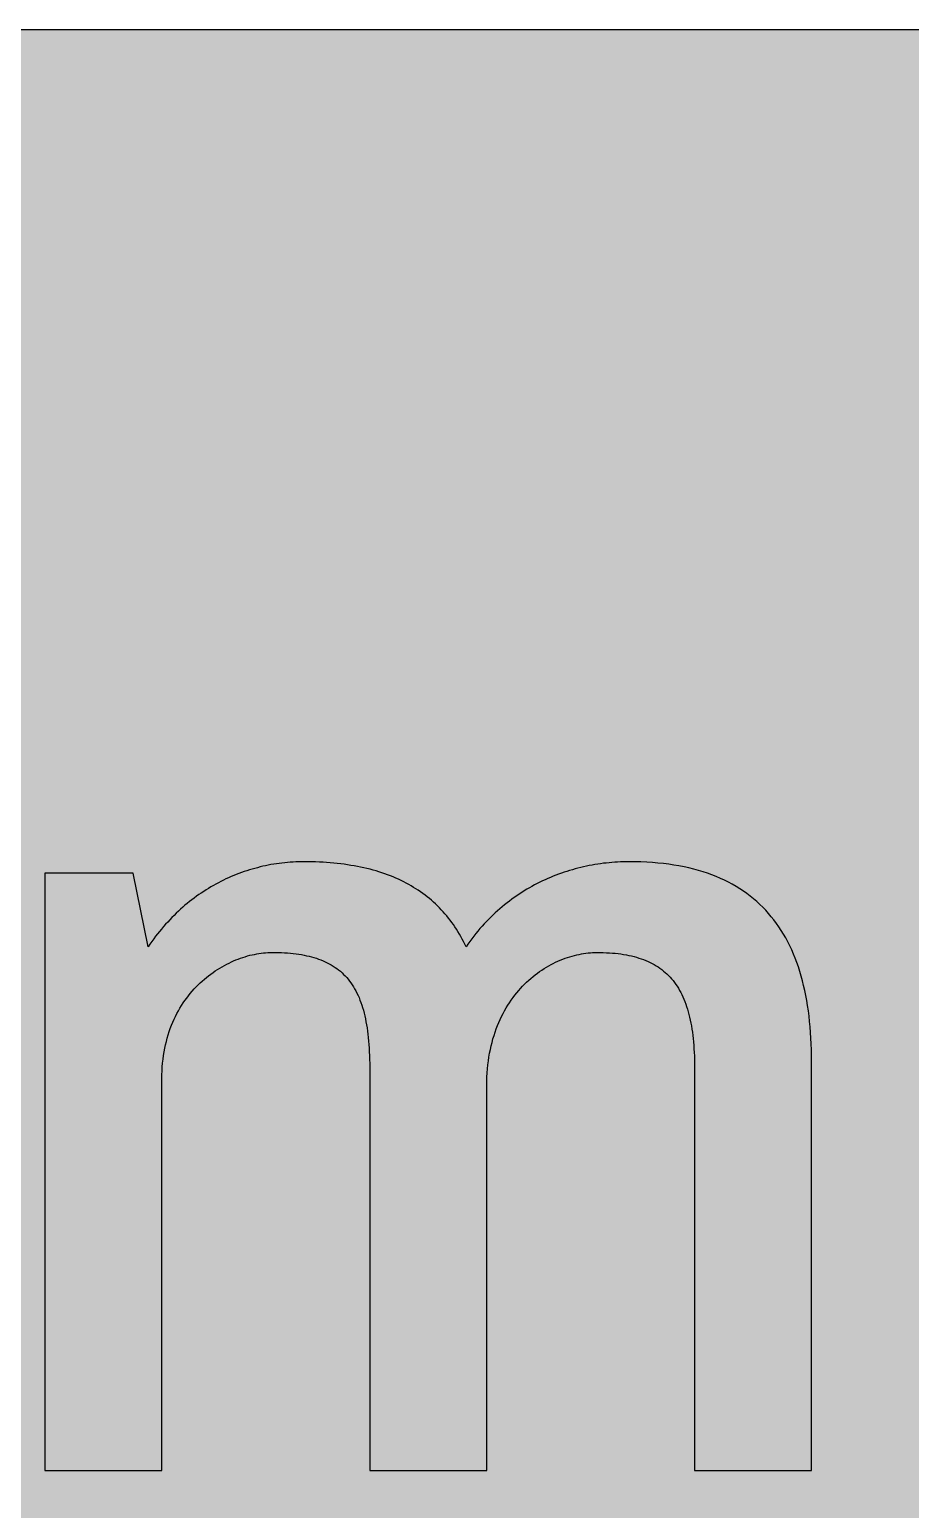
# Model space of a CAD drawing. Header units: millimetres. Extents: x 0 to 212, y 0 to 159.
# Drawn here: x 130.6 to 160.4, y 108.8 to 158.8 of the extents above; entities that cross this region are included whole.
import ezdxf

# ---------------------------------------------------------------- set-up
doc = ezdxf.new("R2010")
doc.units = ezdxf.units.MM

msp = doc.modelspace()

# ---------------------------------------------------------------- hatches: boundary and pattern name
for color, points in [(254, [(14.1633, 0.0536), (13.9878, 0.0533), (13.8125, 0.0559), (13.6373, 0.061), (13.462, 0.0686), (13.2893, 0.0787), (13.114, 0.0914), (12.9413, 0.1041), (12.7686, 0.1219), (12.5959, 0.1397), (12.4231, 0.16), (12.2504, 0.1829), (12.0777, 0.2057), (11.9075, 0.2337), (11.7373, 0.2616), (11.5672, 0.2921), (11.397, 0.3251), (11.2268, 0.3607), (11.0592, 0.3988), (10.8915, 0.4369), (10.7239, 0.4775), (10.5562, 0.5207), (10.3886, 0.5664), (10.2235, 0.6121), (10.0584, 0.6629), (9.8933, 0.7137), (9.7307, 0.7671), (9.5682, 0.8204), (9.4056, 0.8788), (9.2431, 0.9373), (9.083, 0.9982), (8.923, 1.0617), (8.763, 1.1252), (8.6055, 1.1938), (8.4455, 1.2624), (8.2906, 1.331), (8.1331, 1.4046), (7.9781, 1.4783), (7.8232, 1.5545), (7.6708, 1.6332), (7.5184, 1.7145), (7.366, 1.7958), (7.2161, 1.8796), (7.0663, 1.966), (6.919, 2.0523), (6.7716, 2.1438), (6.6243, 2.2352), (6.4795, 2.3266), (6.3348, 2.4232), (6.19, 2.5197), (6.0477, 2.6187), (5.908, 2.7178), (5.7683, 2.8194), (5.6286, 2.9235), (5.4915, 3.0302), (5.3543, 3.1369), (5.2197, 3.2461), (5.0851, 3.3579), (4.953, 3.4722), (4.8209, 3.5865), (4.6914, 3.7033), (4.5644, 3.8202), (4.4348, 3.9395), (4.3104, 4.0615), (4.1859, 4.1859), (4.0615, 4.3104), (3.9395, 4.4348), (3.8202, 4.5618), (3.7033, 4.6914), (3.5865, 4.8209), (3.4722, 4.953), (3.3579, 5.0851), (3.2487, 5.2197), (3.1369, 5.3543), (3.0302, 5.4915), (2.9235, 5.6286), (2.8194, 5.7683), (2.7178, 5.908), (2.6187, 6.0477), (2.5197, 6.19), (2.4232, 6.3348), (2.3266, 6.477), (2.2352, 6.6243), (2.1438, 6.7691), (2.0523, 6.919), (1.966, 7.0663), (1.8796, 7.2161), (1.7958, 7.366), (1.7145, 7.5184), (1.6332, 7.6708), (1.5545, 7.8232), (1.4783, 7.9781), (1.4046, 8.1331), (1.331, 8.2906), (1.2598, 8.4455), (1.1913, 8.603), (1.1252, 8.763), (1.0592, 8.923), (0.9982, 9.083), (0.9373, 9.2431), (0.8763, 9.4056), (0.8204, 9.5682), (0.7645, 9.7307), (0.7112, 9.8933), (0.6604, 10.0584), (0.6121, 10.2235), (0.5639, 10.3911), (0.5207, 10.5562), (0.4775, 10.7239), (0.4343, 10.8915), (0.3962, 11.0592), (0.3607, 11.2268), (0.3251, 11.397), (0.2921, 11.5672), (0.2616, 11.7373), (0.2311, 11.9075), (0.2057, 12.0802), (0.1803, 12.2504), (0.1575, 12.4231), (0.1372, 12.5959), (0.1194, 12.7686), (0.1041, 12.9413), (0.0889, 13.1166), (0.0787, 13.2893), (0.0686, 13.4645), (0.061, 13.6373), (0.0559, 13.8125), (0.0508, 13.9878), (0.0508, 14.163), (0.0522, 144.6925), (0.0508, 144.8664), (0.0559, 145.0416), (0.061, 145.2169), (0.0686, 145.3896), (0.0787, 145.5649), (0.0889, 145.7376), (0.1041, 145.9128), (0.1194, 146.0856), (0.1372, 146.2583), (0.1575, 146.431), (0.1803, 146.6037), (0.2057, 146.7739), (0.2311, 146.9466), (0.2616, 147.1168), (0.2921, 147.287), (0.3251, 147.4572), (0.3607, 147.6248), (0.3962, 147.795), (0.4343, 147.9626), (0.4775, 148.1303), (0.5207, 148.2979), (0.5639, 148.463), (0.6121, 148.6281), (0.6604, 148.7932), (0.7112, 148.9583), (0.7645, 149.1234), (0.8204, 149.286), (0.8763, 149.4485), (0.9373, 149.6111), (0.9982, 149.7711), (1.0592, 149.9311), (1.1252, 150.0911), (1.1913, 150.2486), (1.2598, 150.4061), (1.331, 150.5636), (1.4046, 150.7185), (1.4783, 150.876), (1.5545, 151.0284), (1.6332, 151.1833), (1.7145, 151.3357), (1.7958, 151.4856), (1.8796, 151.638), (1.966, 151.7879), (2.0523, 151.9352), (2.1438, 152.0825), (2.2352, 152.2298), (2.3266, 152.3746), (2.4232, 152.5194), (2.5197, 152.6616), (2.6187, 152.8039), (2.7178, 152.9461), (2.8194, 153.0858), (2.9235, 153.2255), (3.0302, 153.3627), (3.1369, 153.4973), (3.2487, 153.6344), (3.3579, 153.7665), (3.4722, 153.8986), (3.5865, 154.0307), (3.7033, 154.1602), (3.8202, 154.2898), (3.9395, 154.4168), (4.0615, 154.5438), (4.1859, 154.6682), (4.3104, 154.7901), (4.4348, 154.9121), (4.5644, 155.034), (4.6914, 155.1508), (4.8209, 155.2677), (4.953, 155.382), (5.0851, 155.4937), (5.2197, 155.6055), (5.3543, 155.7147), (5.4915, 155.8239), (5.6286, 155.9281), (5.7683, 156.0322), (5.908, 156.1338), (6.0477, 156.2354), (6.19, 156.3345), (6.3348, 156.431), (6.4795, 156.525), (6.6243, 156.6189), (6.7716, 156.7104), (6.919, 156.7993), (7.0663, 156.8882), (7.2161, 156.9745), (7.366, 157.0584), (7.5184, 157.1396), (7.6708, 157.2209), (7.8232, 157.2971), (7.9781, 157.3733), (8.1331, 157.4495), (8.2906, 157.5206), (8.4455, 157.5918), (8.6055, 157.6603), (8.763, 157.7289), (8.923, 157.7924), (9.083, 157.8559), (9.2431, 157.9169), (9.4056, 157.9753), (9.5682, 158.0337), (9.7307, 158.0871), (9.8933, 158.1404), (10.0584, 158.1912), (10.2235, 158.242), (10.3886, 158.2877), (10.5562, 158.3334), (10.7239, 158.3766), (10.8915, 158.4173), (11.0592, 158.4579), (11.2268, 158.4935), (11.397, 158.529), (11.5672, 158.562), (11.7373, 158.5925), (11.9075, 158.6205), (12.0777, 158.6484), (12.2504, 158.6713), (12.4231, 158.6941), (12.5959, 158.7144), (12.7686, 158.7322), (12.9413, 158.75), (13.114, 158.7627), (13.2893, 158.7754), (13.462, 158.7856), (13.6373, 158.7932), (13.8125, 158.7983), (13.9878, 158.8008), (14.163, 158.8033), (197.6078, 158.8036), (197.7822, 158.8008), (197.9574, 158.7983), (198.1327, 158.7932), (198.3054, 158.7856), (198.4807, 158.7754), (198.6534, 158.7627), (198.8287, 158.75), (199.0014, 158.7322), (199.1741, 158.7144), (199.3468, 158.6941), (199.5195, 158.6713), (199.6897, 158.6484), (199.8624, 158.6205), (200.0326, 158.5925), (200.2028, 158.562), (200.373, 158.529), (200.5432, 158.4935), (200.7108, 158.4579), (200.8784, 158.4173), (201.0461, 158.3766), (201.2137, 158.3334), (201.3788, 158.2877), (201.5465, 158.242), (201.7116, 158.1912), (201.8767, 158.1404), (202.0392, 158.0871), (202.2018, 158.0337), (202.3643, 157.9753), (202.5269, 157.9169), (202.6869, 157.8559), (202.8469, 157.7924), (203.007, 157.7289), (203.167, 157.6603), (203.3245, 157.5918), (203.4794, 157.5206), (203.6369, 157.4495), (203.7918, 157.3733), (203.9468, 157.2971), (204.0992, 157.2209), (204.2516, 157.1396), (204.404, 157.0584), (204.5538, 156.9745), (204.7037, 156.8882), (204.8535, 156.7993), (205.0009, 156.7104), (205.1456, 156.6189), (205.293, 156.525), (205.4352, 156.431), (205.58, 156.3345), (205.7222, 156.2354), (205.8619, 156.1338), (206.0016, 156.0322), (206.1413, 155.9281), (206.2785, 155.8239), (206.4156, 155.7147), (206.5503, 155.6055), (206.6849, 155.4937), (206.817, 155.382), (206.949, 155.2677), (207.0786, 155.1508), (207.2081, 155.034), (207.3351, 154.9121), (207.4596, 154.7901), (207.584, 154.6682), (207.7085, 154.5438), (207.8304, 154.4168), (207.9498, 154.2898), (208.0666, 154.1602), (208.1835, 154.0307), (208.2978, 153.8986), (208.4121, 153.7665), (208.5238, 153.6344), (208.6331, 153.4973), (208.7397, 153.3627), (208.8464, 153.2255), (208.9506, 153.0858), (209.0522, 152.9461), (209.1512, 152.8039), (209.2503, 152.6616), (209.3468, 152.5194), (209.4433, 152.3746), (209.5348, 152.2298), (209.6262, 152.0825), (209.7176, 151.9352), (209.804, 151.7879), (209.8904, 151.638), (209.9742, 151.4856), (210.0555, 151.3357), (210.1367, 151.1833), (210.2155, 151.0284), (210.2917, 150.876), (210.3653, 150.7185), (210.439, 150.5636), (210.5076, 150.4061), (210.5762, 150.2486), (210.6447, 150.0911), (210.7082, 149.9311), (210.7717, 149.7711), (210.8327, 149.6111), (210.8911, 149.4485), (210.9495, 149.286), (211.0029, 149.1234), (211.0562, 148.9583), (211.107, 148.7932), (211.1578, 148.6281), (211.2035, 148.463), (211.2493, 148.2979), (211.2924, 148.1303), (211.3331, 147.9626), (211.3712, 147.795), (211.4093, 147.6248), (211.4448, 147.4572), (211.4779, 147.287), (211.5083, 147.1168), (211.5363, 146.9466), (211.5642, 146.7739), (211.5871, 146.6037), (211.6099, 146.431), (211.6303, 146.2583), (211.648, 146.0856), (211.6658, 145.9128), (211.6785, 145.7376), (211.6912, 145.5649), (211.7014, 145.3896), (211.709, 145.2169), (211.7141, 145.0416), (211.7166, 144.8664), (211.7166, 144.6911), (211.7189, 14.1647), (211.7166, 13.9878), (211.7141, 13.8125), (211.709, 13.6373), (211.7014, 13.4645), (211.6912, 13.2893), (211.6785, 13.1166), (211.6658, 12.9413), (211.648, 12.7686), (211.6303, 12.5959), (211.6099, 12.4231), (211.5871, 12.2504), (211.5642, 12.0802), (211.5363, 11.9075), (211.5083, 11.7373), (211.4779, 11.5672), (211.4448, 11.397), (211.4093, 11.2268), (211.3712, 11.0592), (211.3331, 10.8915), (211.2924, 10.7239), (211.2493, 10.5562), (211.2035, 10.3911), (211.1578, 10.2235), (211.107, 10.0584), (211.0562, 9.8933), (211.0029, 9.7307), (210.9495, 9.5682), (210.8911, 9.4056), (210.8327, 9.2431), (210.7717, 9.083), (210.7082, 8.923), (210.6447, 8.763), (210.5762, 8.603), (210.5076, 8.4455), (210.439, 8.2906), (210.3653, 8.1331), (210.2917, 7.9781), (210.2155, 7.8232), (210.1367, 7.6708), (210.0555, 7.5184), (209.9742, 7.366), (209.8904, 7.2161), (209.804, 7.0663), (209.7176, 6.919), (209.6262, 6.7691), (209.5348, 6.6243), (209.4433, 6.477), (209.3468, 6.3348), (209.2503, 6.19), (209.1512, 6.0477), (209.0522, 5.908), (208.9506, 5.7683), (208.8464, 5.6286), (208.7397, 5.4915), (208.6331, 5.3543), (208.5238, 5.2197), (208.4121, 5.0851), (208.2978, 4.953), (208.1835, 4.8209), (208.0666, 4.6914), (207.9498, 4.5618), (207.8304, 4.4348), (207.7085, 4.3104), (207.584, 4.1859), (207.4596, 4.0615), (207.3351, 3.9395), (207.2081, 3.8202), (207.0786, 3.7033), (206.949, 3.5865), (206.817, 3.4722), (206.6849, 3.3579), (206.5503, 3.2461), (206.4156, 3.1369), (206.2785, 3.0302), (206.1413, 2.9235), (206.0016, 2.8194), (205.8619, 2.7178), (205.7222, 2.6187), (205.58, 2.5197), (205.4352, 2.4232), (205.293, 2.3266), (205.1456, 2.2352), (205.0009, 2.1438), (204.8535, 2.0523), (204.7037, 1.966), (204.5538, 1.8796), (204.404, 1.7958), (204.2516, 1.7145), (204.0992, 1.6332), (203.9468, 1.5545), (203.7918, 1.4783), (203.6369, 1.4046), (203.4794, 1.331), (203.3245, 1.2624), (203.167, 1.1938), (203.007, 1.1252), (202.8469, 1.0617), (202.6869, 0.9982), (202.5269, 0.9373), (202.3643, 0.8788), (202.2018, 0.8204), (202.0392, 0.7671), (201.8767, 0.7137), (201.7116, 0.6629), (201.5465, 0.6121), (201.3788, 0.5664), (201.2137, 0.5207), (201.0461, 0.4775), (200.8784, 0.4369), (200.7108, 0.3988), (200.5432, 0.3607), (200.373, 0.3251), (200.2028, 0.2921), (200.0326, 0.2616), (199.8624, 0.2337), (199.6897, 0.2057), (199.5195, 0.1829), (199.3468, 0.16), (199.1741, 0.1397), (199.0014, 0.1219), (198.8287, 0.1041), (198.6534, 0.0914), (198.4807, 0.0787), (198.3054, 0.0686), (198.1327, 0.061), (197.9574, 0.0559), (197.7822, 0.0533), (197.6069, 0.0533)]), (59, [(146.0306, 110.1203), (146.0306, 123.1191), (146.0297, 123.2637), (146.0348, 123.4084), (146.0424, 123.5481), (146.0551, 123.6853), (146.0678, 123.8225), (146.0856, 123.9545), (146.1033, 124.0866), (146.1262, 124.2136), (146.1516, 124.3381), (146.177, 124.4625), (146.2075, 124.5819), (146.2405, 124.7013), (146.2761, 124.8156), (146.3116, 124.9299), (146.3523, 125.0391), (146.3929, 125.1483), (146.4361, 125.2525), (146.4818, 125.3566), (146.5301, 125.4557), (146.5809, 125.5547), (146.6317, 125.6513), (146.685, 125.7452), (146.7409, 125.8341), (146.7993, 125.923), (146.8577, 126.0094), (146.9187, 126.0932), (146.9796, 126.1745), (147.0431, 126.2532), (147.1092, 126.332), (147.1752, 126.4056), (147.2413, 126.4768), (147.3098, 126.5479), (147.3784, 126.6139), (147.4495, 126.68), (147.5232, 126.7435), (147.5943, 126.8044), (147.668, 126.8628), (147.7416, 126.9187), (147.8178, 126.9721), (147.894, 127.0254), (147.9702, 127.0737), (148.0464, 127.1219), (148.1252, 127.1651), (148.2039, 127.2083), (148.2801, 127.2489), (148.3589, 127.287), (148.4376, 127.3251), (148.5163, 127.3581), (148.5976, 127.3912), (148.6764, 127.4216), (148.7551, 127.447), (148.8338, 127.475), (148.9126, 127.4978), (148.9913, 127.5182), (149.0701, 127.5385), (149.1488, 127.5563), (149.2275, 127.5715), (149.3037, 127.5842), (149.3799, 127.5944), (149.4561, 127.6045), (149.5323, 127.6121), (149.606, 127.6172), (149.6822, 127.6198), (149.7533, 127.6198), (149.8625, 127.6198), (149.9692, 127.6172), (150.0734, 127.6121), (150.175, 127.6071), (150.2766, 127.5994), (150.3731, 127.5918), (150.4696, 127.5791), (150.5636, 127.569), (150.6576, 127.5537), (150.749, 127.5385), (150.8354, 127.5207), (150.9243, 127.5004), (151.0081, 127.4801), (151.0919, 127.4572), (151.1732, 127.4318), (151.2519, 127.4064), (151.3307, 127.3785), (151.4043, 127.348), (151.4805, 127.3175), (151.5516, 127.2819), (151.6228, 127.2464), (151.6888, 127.2083), (151.7574, 127.1702), (151.8209, 127.1295), (151.8844, 127.0864), (151.9453, 127.0406), (152.0063, 126.9924), (152.0622, 126.9441), (152.1181, 126.8933), (152.1739, 126.84), (152.2273, 126.7841), (152.2781, 126.7282), (152.3263, 126.6673), (152.3746, 126.6063), (152.4203, 126.5428), (152.4635, 126.4768), (152.5067, 126.4107), (152.5473, 126.3396), (152.5854, 126.2685), (152.6235, 126.1948), (152.6591, 126.1186), (152.6946, 126.0399), (152.7251, 125.9611), (152.7581, 125.8773), (152.7861, 125.7935), (152.814, 125.7046), (152.8394, 125.6157), (152.8648, 125.5243), (152.8877, 125.4303), (152.9105, 125.3338), (152.9309, 125.2347), (152.9486, 125.1356), (152.9664, 125.0315), (152.9817, 124.9274), (152.9944, 124.8181), (153.0071, 124.7089), (153.0172, 124.5946), (153.0274, 124.4803), (153.035, 124.3635), (153.0426, 124.2441), (153.0477, 124.1222), (153.0502, 123.9952), (153.0528, 123.8682), (153.0528, 123.7386), (153.0544, 110.1203), (157.0122, 110.1203), (157.0122, 123.9337), (157.0101, 124.1349), (157.005, 124.333), (156.9999, 124.5311), (156.9898, 124.7242), (156.9771, 124.9147), (156.9618, 125.1026), (156.9441, 125.288), (156.9237, 125.4709), (156.9009, 125.6487), (156.8755, 125.8265), (156.845, 125.9992), (156.8145, 126.1694), (156.779, 126.3371), (156.7409, 126.5022), (156.7028, 126.6622), (156.657, 126.8222), (156.6113, 126.9771), (156.5631, 127.1295), (156.5097, 127.2769), (156.4564, 127.4242), (156.398, 127.5664), (156.337, 127.7087), (156.271, 127.8458), (156.2049, 127.9779), (156.1338, 128.11), (156.0601, 128.237), (155.9839, 128.3614), (155.9052, 128.4834), (155.8239, 128.6027), (155.7376, 128.717), (155.6487, 128.8288), (155.5572, 128.938), (155.4607, 129.0447), (155.3616, 129.1463), (155.26, 129.2454), (155.1559, 129.3419), (155.0467, 129.4359), (154.9375, 129.5248), (154.8206, 129.6111), (154.7038, 129.6949), (154.5819, 129.7737), (154.4574, 129.8499), (154.3304, 129.9235), (154.1983, 129.9947), (154.0637, 130.0607), (153.9265, 130.1242), (153.7843, 130.1852), (153.6395, 130.241), (153.4897, 130.2944), (153.3398, 130.3452), (153.1849, 130.3909), (153.0248, 130.4341), (152.8623, 130.4747), (152.6972, 130.5103), (152.527, 130.5433), (152.3543, 130.5738), (152.179, 130.5992), (151.9987, 130.622), (151.8133, 130.6398), (151.6278, 130.6576), (151.4373, 130.6678), (151.2418, 130.6779), (151.0436, 130.683), (150.8404, 130.6855), (150.7439, 130.683), (150.6474, 130.683), (150.5509, 130.6779), (150.4544, 130.6728), (150.3578, 130.6678), (150.2613, 130.6601), (150.1673, 130.6525), (150.0708, 130.6424), (149.9743, 130.6322), (149.8778, 130.6195), (149.7813, 130.6043), (149.6847, 130.589), (149.5908, 130.5738), (149.4942, 130.5535), (149.3977, 130.5357), (149.3037, 130.5154), (149.2098, 130.4925), (149.1132, 130.4696), (149.0193, 130.4442), (148.9253, 130.4163), (148.8313, 130.3909), (148.7373, 130.3604), (148.6459, 130.3299), (148.5519, 130.2969), (148.4605, 130.2639), (148.3665, 130.2309), (148.275, 130.1928), (148.1836, 130.1572), (148.0947, 130.1166), (148.0033, 130.0759), (147.9144, 130.0353), (147.8229, 129.9921), (147.734, 129.9464), (147.6477, 129.9007), (147.5588, 129.8524), (147.4724, 129.8042), (147.386, 129.7534), (147.2997, 129.7), (147.2133, 129.6467), (147.1295, 129.5908), (147.0457, 129.5349), (146.9619, 129.4765), (146.878, 129.4181), (146.7968, 129.3571), (146.7155, 129.2936), (146.6342, 129.2301), (146.5555, 129.1641), (146.4767, 129.098), (146.398, 129.0295), (146.3192, 128.9583), (146.243, 128.8872), (146.1668, 128.8136), (146.0932, 128.7374), (146.0195, 128.6612), (145.9459, 128.585), (145.8722, 128.5037), (145.8011, 128.4249), (145.7325, 128.3411), (145.6614, 128.2573), (145.5928, 128.1709), (145.5268, 128.0846), (145.4607, 127.9957), (145.3947, 127.9042), (145.3312, 127.8128), (145.288, 127.9017), (145.2448, 127.9881), (145.1991, 128.0744), (145.1534, 128.1582), (145.1051, 128.2421), (145.0569, 128.3233), (145.0061, 128.4046), (144.9553, 128.4834), (144.9019, 128.5596), (144.846, 128.6358), (144.7902, 128.7094), (144.7343, 128.7831), (144.6759, 128.8567), (144.6174, 128.9279), (144.5539, 128.9964), (144.493, 129.065), (144.4295, 129.1311), (144.3634, 129.1946), (144.2974, 129.2581), (144.2288, 129.3216), (144.1602, 129.3825), (144.0891, 129.4409), (144.018, 129.4994), (143.9443, 129.5578), (143.8707, 129.6137), (143.7945, 129.667), (143.7157, 129.7203), (143.637, 129.7711), (143.5583, 129.8194), (143.477, 129.8702), (143.3932, 129.9159), (143.3093, 129.9616), (143.223, 130.0074), (143.1366, 130.048), (143.0477, 130.0912), (142.9563, 130.1318), (142.8648, 130.1699), (142.7734, 130.208), (142.6794, 130.2436), (142.5829, 130.2766), (142.4864, 130.3096), (142.3873, 130.3426), (142.2883, 130.3731), (142.1867, 130.4011), (142.0851, 130.429), (141.9809, 130.4544), (141.8742, 130.4798), (141.7676, 130.5027), (141.6583, 130.5255), (141.5491, 130.5458), (141.4374, 130.5636), (141.3256, 130.5814), (141.2113, 130.5992), (141.0945, 130.6144), (140.9776, 130.6271), (140.8582, 130.6398), (140.7389, 130.65), (140.6169, 130.6601), (140.495, 130.6678), (140.3706, 130.6728), (140.2461, 130.6779), (140.1166, 130.6805), (139.9896, 130.683), (139.8575, 130.6855), (139.7635, 130.683), (139.6695, 130.683), (139.5755, 130.6779), (139.4816, 130.6728), (139.3876, 130.6678), (139.2936, 130.6601), (139.1996, 130.65), (139.1056, 130.6398), (139.0142, 130.6297), (138.9202, 130.617), (138.8288, 130.6017), (138.7348, 130.5865), (138.6434, 130.5687), (138.5519, 130.5509), (138.4605, 130.5306), (138.369, 130.5077), (138.2776, 130.4849), (138.1862, 130.462), (138.0973, 130.4366), (138.0058, 130.4087), (137.9169, 130.3807), (137.828, 130.3503), (137.7391, 130.3198), (137.6502, 130.2868), (137.5613, 130.2537), (137.475, 130.2182), (137.3861, 130.1826), (137.2997, 130.1445), (137.2133, 130.1039), (137.1295, 130.0632), (137.0432, 130.0201), (136.9593, 129.9769), (136.873, 129.9312), (136.7892, 129.8854), (136.7079, 129.8372), (136.6241, 129.7864), (136.5428, 129.7356), (136.4615, 129.6822), (136.3802, 129.6289), (136.2989, 129.573), (136.2202, 129.5171), (136.1389, 129.4587), (136.0627, 129.4003), (135.984, 129.3393), (135.9078, 129.2758), (135.829, 129.2123), (135.7554, 129.1463), (135.6792, 129.0803), (135.6055, 129.0117), (135.5319, 128.9431), (135.4582, 128.872), (135.3845, 128.7983), (135.3134, 128.7247), (135.2448, 128.6485), (135.1737, 128.5723), (135.1051, 128.4935), (135.0366, 128.4122), (134.968, 128.331), (134.9019, 128.2497), (134.8359, 128.1659), (134.7724, 128.0795), (134.7064, 127.9931), (134.6454, 127.9042), (134.5819, 127.8128), (134.0788, 130.2988), (131.0901, 130.2988), (131.0901, 110.1203), (135.049, 110.1203), (135.049, 123.3519), (135.0493, 123.4872), (135.0543, 123.6218), (135.062, 123.7539), (135.0721, 123.8834), (135.0874, 124.013), (135.1026, 124.1374), (135.1229, 124.2593), (135.1458, 124.3813), (135.1712, 124.4981), (135.1991, 124.6149), (135.2296, 124.7292), (135.2626, 124.841), (135.2982, 124.9477), (135.3337, 125.0544), (135.3744, 125.161), (135.4176, 125.2626), (135.4607, 125.3617), (135.509, 125.4582), (135.5573, 125.5547), (135.6081, 125.6487), (135.6589, 125.7376), (135.7147, 125.8265), (135.7706, 125.9129), (135.8265, 125.9967), (135.8875, 126.0805), (135.9484, 126.1593), (136.0094, 126.2355), (136.0729, 126.3117), (136.1389, 126.3853), (136.205, 126.4564), (136.2735, 126.525), (136.3421, 126.5911), (136.4132, 126.6546), (136.4844, 126.7181), (136.5555, 126.779), (136.6291, 126.8349), (136.7028, 126.8908), (136.779, 126.9467), (136.8527, 126.9975), (136.9289, 127.0457), (137.0051, 127.094), (137.0838, 127.1397), (137.16, 127.1829), (137.2387, 127.2235), (137.3175, 127.2616), (137.3962, 127.2997), (137.4724, 127.3353), (137.5512, 127.3683), (137.6299, 127.3988), (137.7086, 127.4267), (137.7874, 127.4547), (137.8661, 127.4775), (137.9449, 127.5004), (138.0236, 127.5232), (138.0998, 127.541), (138.1785, 127.5563), (138.2547, 127.5715), (138.3309, 127.5842), (138.4071, 127.5969), (138.4808, 127.6045), (138.5545, 127.6121), (138.6281, 127.6172), (138.7018, 127.6198), (138.7729, 127.6198), (138.8821, 127.6198), (138.9863, 127.6172), (139.0904, 127.6147), (139.1945, 127.6096), (139.2936, 127.602), (139.3927, 127.5944), (139.4892, 127.5842), (139.5832, 127.5715), (139.6746, 127.5588), (139.766, 127.5461), (139.8549, 127.5283), (139.9413, 127.5105), (140.0277, 127.4928), (140.1089, 127.4699), (140.1902, 127.447), (140.2715, 127.4216), (140.3477, 127.3962), (140.4239, 127.3683), (140.4976, 127.3378), (140.5687, 127.3073), (140.6398, 127.2718), (140.7084, 127.2362), (140.7744, 127.1981), (140.8405, 127.16), (140.904, 127.1168), (140.9649, 127.0737), (141.0233, 127.0279), (141.0818, 126.9822), (141.1376, 126.9314), (141.191, 126.8806), (141.2443, 126.8273), (141.2951, 126.7714), (141.3459, 126.713), (141.3916, 126.652), (141.4374, 126.5911), (141.4831, 126.5276), (141.5237, 126.459), (141.5644, 126.3904), (141.605, 126.3193), (141.6431, 126.2456), (141.6787, 126.1694), (141.7117, 126.0932), (141.7447, 126.0119), (141.7752, 125.9281), (141.8057, 125.8443), (141.8336, 125.7554), (141.859, 125.6665), (141.8844, 125.5725), (141.9073, 125.4785), (141.9276, 125.382), (141.9479, 125.2804), (141.9682, 125.1788), (141.9835, 125.0721), (141.9987, 124.9655), (142.0139, 124.8537), (142.0266, 124.7419), (142.0368, 124.6251), (142.047, 124.5083), (142.0546, 124.3863), (142.0597, 124.2619), (142.0647, 124.1349), (142.0698, 124.0053), (142.0724, 123.8733), (142.0724, 123.7386), (142.0731, 110.1203)])]:
    msp.add_hatch(color=color).paths.add_polyline_path(points)
h = msp.add_hatch(color=59)
h.paths.add_polyline_path([(14.1633, 3.5814), (13.8887, 3.5839), (13.6169, 3.5941), (13.3477, 3.6119), (13.081, 3.6347), (12.8143, 3.6652), (12.5501, 3.7008), (12.2885, 3.7465), (12.0294, 3.7948), (11.7729, 3.8506), (11.5164, 3.9141), (11.2649, 3.9827), (11.016, 4.0564), (10.7671, 4.1351), (10.5232, 4.2215), (10.2819, 4.3129), (10.0432, 4.412), (9.8069, 4.5161), (9.5733, 4.6228), (9.3447, 4.7371), (9.1186, 4.8565), (8.8951, 4.9809), (8.6741, 5.113), (8.4582, 5.2476), (8.2448, 5.3873), (8.0366, 5.5321), (7.8308, 5.682), (7.6276, 5.8369), (7.4295, 5.9969), (7.2365, 6.1595), (7.046, 6.3297), (6.8605, 6.5024), (6.6777, 6.6802), (6.5024, 6.8605), (6.3271, 7.046), (6.1595, 7.2365), (5.9969, 7.432), (5.8369, 7.6302), (5.682, 7.8308), (5.5321, 8.0366), (5.3873, 8.2448), (5.2451, 8.4582), (5.1105, 8.6741), (4.9809, 8.8951), (4.8565, 9.1186), (4.7371, 9.3447), (4.6228, 9.5758), (4.5136, 9.8069), (4.4094, 10.0432), (4.3129, 10.2819), (4.2215, 10.5232), (4.1351, 10.7696), (4.0538, 11.016), (3.9802, 11.2649), (3.9116, 11.5189), (3.8506, 11.7729), (3.7948, 12.0294), (3.744, 12.2911), (3.7008, 12.5527), (3.6627, 12.8143), (3.6322, 13.081), (3.6093, 13.3502), (3.5916, 13.6195), (3.5814, 13.8913), (3.5789, 14.163), (3.58, 144.6925), (3.5814, 144.9654), (3.5916, 145.2347), (3.6093, 145.5064), (3.6322, 145.7731), (3.6627, 146.0398), (3.7008, 146.304), (3.744, 146.5656), (3.7948, 146.8247), (3.8506, 147.0812), (3.9116, 147.3352), (3.9802, 147.5892), (4.0538, 147.8382), (4.1351, 148.0845), (4.2215, 148.3309), (4.3129, 148.5722), (4.4094, 148.811), (4.5136, 149.0472), (4.6228, 149.2783), (4.7371, 149.5095), (4.8565, 149.7355), (4.9809, 149.9591), (5.1105, 150.1775), (5.2451, 150.3959), (5.3873, 150.6093), (5.5321, 150.8176), (5.682, 151.0233), (5.8369, 151.224), (5.9969, 151.4221), (6.1595, 151.6177), (6.3271, 151.8056), (6.5024, 151.9936), (6.6777, 152.1739), (6.8605, 152.3517), (7.046, 152.5245), (7.2365, 152.6946), (7.4295, 152.8572), (7.6276, 153.0172), (7.8308, 153.1722), (8.0366, 153.322), (8.2448, 153.4668), (8.4582, 153.6065), (8.6741, 153.7411), (8.8951, 153.8732), (9.1186, 153.9977), (9.3447, 154.117), (9.5733, 154.2313), (9.8069, 154.3406), (10.0432, 154.4422), (10.2819, 154.5412), (10.5232, 154.6327), (10.7671, 154.719), (11.016, 154.7978), (11.2649, 154.874), (11.5164, 154.9425), (11.7729, 155.0035), (12.0294, 155.0594), (12.2885, 155.1102), (12.5501, 155.1534), (12.8143, 155.1889), (13.081, 155.2194), (13.3477, 155.2448), (13.6169, 155.26), (13.8887, 155.2702), (14.163, 155.2753), (197.6078, 155.2758), (197.8787, 155.2702), (198.1505, 155.26), (198.4197, 155.2448), (198.689, 155.2194), (198.9557, 155.1889), (199.2173, 155.1534), (199.4789, 155.1102), (199.7405, 155.0594), (199.9971, 155.0035), (200.2511, 154.9425), (200.5051, 154.874), (200.754, 154.7978), (201.0004, 154.719), (201.2467, 154.6327), (201.488, 154.5412), (201.7268, 154.4422), (201.963, 154.3406), (202.1942, 154.2313), (202.4253, 154.117), (202.6514, 153.9977), (202.8749, 153.8732), (203.0959, 153.7411), (203.3118, 153.6065), (203.5251, 153.4668), (203.7334, 153.322), (203.9391, 153.1722), (204.1398, 153.0172), (204.3379, 152.8572), (204.5335, 152.6946), (204.724, 152.5245), (204.9094, 152.3517), (205.0898, 152.1739), (205.2676, 151.9936), (205.4403, 151.8056), (205.6105, 151.6177), (205.773, 151.4221), (205.933, 151.224), (206.088, 151.0233), (206.2378, 150.8176), (206.3826, 150.6093), (206.5223, 150.3959), (206.6569, 150.1775), (206.789, 149.9591), (206.9135, 149.7355), (207.0329, 149.5095), (207.1472, 149.2783), (207.2538, 149.0472), (207.358, 148.811), (207.457, 148.5722), (207.5485, 148.3309), (207.6348, 148.0845), (207.7136, 147.8382), (207.7872, 147.5892), (207.8558, 147.3352), (207.9193, 147.0812), (207.9752, 146.8247), (208.0235, 146.5656), (208.0692, 146.304), (208.1047, 146.0398), (208.1352, 145.7731), (208.1581, 145.5064), (208.1759, 145.2347), (208.186, 144.9654), (208.1911, 144.6911), (208.1911, 14.1647), (208.186, 13.8913), (208.1759, 13.6195), (208.1581, 13.3502), (208.1352, 13.081), (208.1047, 12.8143), (208.0692, 12.5527), (208.0235, 12.2911), (207.9752, 12.0294), (207.9193, 11.7729), (207.8558, 11.5189), (207.7872, 11.2649), (207.7136, 11.016), (207.6348, 10.7696), (207.5485, 10.5232), (207.457, 10.2819), (207.358, 10.0432), (207.2538, 9.8069), (207.1472, 9.5758), (207.0329, 9.3447), (206.9135, 9.1186), (206.789, 8.8951), (206.6569, 8.6741), (206.5223, 8.4582), (206.3826, 8.2448), (206.2378, 8.0366), (206.088, 7.8308), (205.933, 7.6302), (205.773, 7.432), (205.6105, 7.2365), (205.4403, 7.046), (205.2676, 6.8605), (205.0898, 6.6802), (204.9094, 6.5024), (204.724, 6.3297), (204.5335, 6.1595), (204.3379, 5.9969), (204.1398, 5.8369), (203.9391, 5.682), (203.7334, 5.5321), (203.5251, 5.3873), (203.3118, 5.2476), (203.0959, 5.113), (202.8749, 4.9809), (202.6514, 4.8565), (202.4253, 4.7371), (202.1942, 4.6228), (201.963, 4.5161), (201.7268, 4.412), (201.488, 4.3129), (201.2467, 4.2215), (201.0004, 4.1351), (200.754, 4.0564), (200.5051, 3.9827), (200.2511, 3.9141), (199.9971, 3.8506), (199.7405, 3.7948), (199.4789, 3.7465), (199.2173, 3.7008), (198.9557, 3.6652), (198.689, 3.6347), (198.4197, 3.6119), (198.1505, 3.5941), (197.8787, 3.5839), (197.6069, 3.5789)])
h.paths.add_polyline_path([(14.1633, 8.8731), (14.0259, 8.8748), (13.8887, 8.8798), (13.7541, 8.8875), (13.622, 8.9002), (13.4874, 8.9154), (13.3553, 8.9332), (13.2258, 8.9535), (13.0962, 8.9789), (12.9667, 9.0068), (12.8397, 9.0373), (12.7127, 9.0729), (12.5882, 9.1084), (12.4663, 9.1491), (12.3419, 9.1923), (12.2225, 9.238), (12.1031, 9.2888), (11.9837, 9.3396), (11.8694, 9.3929), (11.7526, 9.4513), (11.6408, 9.5098), (11.5291, 9.5733), (11.4198, 9.6368), (11.3106, 9.7053), (11.2039, 9.7765), (11.0998, 9.8476), (10.9957, 9.9238), (10.8966, 10), (10.7975, 10.0787), (10.6985, 10.1625), (10.6045, 10.2464), (10.5105, 10.3327), (10.4216, 10.4216), (10.3327, 10.5131), (10.2464, 10.6045), (10.16, 10.701), (10.0787, 10.7975), (10, 10.8966), (9.9212, 10.9982), (9.8476, 11.0998), (9.7739, 11.2039), (9.7053, 11.3106), (9.6368, 11.4198), (9.5707, 11.5291), (9.5098, 11.6408), (9.4488, 11.7551), (9.3929, 11.8694), (9.337, 11.9863), (9.2862, 12.1031), (9.238, 12.2225), (9.1923, 12.3444), (9.1491, 12.4663), (9.1084, 12.5908), (9.0703, 12.7152), (9.0373, 12.8397), (9.0068, 12.9692), (8.9789, 13.0962), (8.9535, 13.2258), (8.9306, 13.3579), (8.9129, 13.4899), (8.8976, 13.622), (8.8849, 13.7566), (8.8773, 13.8913), (8.8722, 14.0259), (8.8697, 14.163), (8.8717, 144.6925), (8.8722, 144.8283), (8.8773, 144.9629), (8.8849, 145.0975), (8.8976, 145.2321), (8.9129, 145.3642), (8.9306, 145.4963), (8.9535, 145.6284), (8.9789, 145.7579), (9.0068, 145.8849), (9.0373, 146.0144), (9.0703, 146.1389), (9.1084, 146.2634), (9.1491, 146.3878), (9.1923, 146.5097), (9.238, 146.6317), (9.2862, 146.751), (9.337, 146.8679), (9.3929, 146.9847), (9.4488, 147.099), (9.5098, 147.2133), (9.5707, 147.3251), (9.6368, 147.4343), (9.7053, 147.5435), (9.7739, 147.6502), (9.8476, 147.7543), (9.9212, 147.8559), (10, 147.9575), (10.0787, 148.0566), (10.16, 148.1531), (10.2464, 148.2496), (10.3327, 148.3411), (10.4216, 148.4325), (10.5105, 148.5214), (10.6045, 148.6078), (10.6985, 148.6916), (10.7975, 148.7754), (10.8966, 148.8542), (10.9957, 148.9304), (11.0998, 149.0066), (11.2039, 149.0777), (11.3106, 149.1488), (11.4198, 149.2174), (11.5291, 149.2809), (11.6408, 149.3444), (11.7526, 149.4028), (11.8694, 149.4612), (11.9837, 149.5146), (12.1031, 149.5679), (12.2225, 149.6162), (12.3419, 149.6619), (12.4663, 149.7051), (12.5882, 149.7457), (12.7127, 149.7813), (12.8397, 149.8168), (12.9667, 149.8473), (13.0962, 149.8752), (13.2258, 149.9006), (13.3553, 149.921), (13.4874, 149.9413), (13.622, 149.9565), (13.7541, 149.9667), (13.8887, 149.9768), (14.0259, 149.9819), (14.163, 149.9819), (197.6078, 149.9842), (197.7441, 149.9819), (197.8787, 149.9768), (198.0133, 149.9667), (198.1479, 149.9565), (198.28, 149.9413), (198.4121, 149.921), (198.5442, 149.9006), (198.6737, 149.8752), (198.8007, 149.8473), (198.9303, 149.8168), (199.0547, 149.7813), (199.1792, 149.7457), (199.3036, 149.7051), (199.4256, 149.6619), (199.5475, 149.6162), (199.6669, 149.5679), (199.7837, 149.5146), (199.9005, 149.4612), (200.0148, 149.4028), (200.1291, 149.3444), (200.2409, 149.2809), (200.3501, 149.2174), (200.4593, 149.1488), (200.566, 149.0777), (200.6702, 149.0066), (200.7718, 148.9304), (200.8734, 148.8542), (200.9724, 148.7754), (201.0689, 148.6916), (201.1655, 148.6078), (201.2569, 148.5214), (201.3483, 148.4325), (201.4372, 148.3411), (201.5236, 148.2496), (201.6074, 148.1531), (201.6912, 148.0566), (201.77, 147.9575), (201.8462, 147.8559), (201.9224, 147.7543), (201.9935, 147.6502), (202.0646, 147.5435), (202.1332, 147.4343), (202.1967, 147.3251), (202.2602, 147.2133), (202.3186, 147.099), (202.377, 146.9847), (202.4304, 146.8679), (202.4812, 146.751), (202.532, 146.6317), (202.5777, 146.5097), (202.6209, 146.3878), (202.6615, 146.2634), (202.6971, 146.1389), (202.7326, 146.0144), (202.7631, 145.8849), (202.7911, 145.7579), (202.8165, 145.6284), (202.8368, 145.4963), (202.8546, 145.3642), (202.8698, 145.2321), (202.8825, 145.0975), (202.8901, 144.9629), (202.8952, 144.8283), (202.8977, 144.6911), (202.8994, 14.1647), (202.8952, 14.0259), (202.8901, 13.8913), (202.8825, 13.7566), (202.8698, 13.622), (202.8546, 13.4899), (202.8368, 13.3579), (202.8165, 13.2258), (202.7911, 13.0962), (202.7631, 12.9692), (202.7326, 12.8397), (202.6971, 12.7152), (202.6615, 12.5908), (202.6209, 12.4663), (202.5777, 12.3444), (202.532, 12.2225), (202.4812, 12.1031), (202.4304, 11.9863), (202.377, 11.8694), (202.3186, 11.7551), (202.2602, 11.6408), (202.1967, 11.5291), (202.1332, 11.4198), (202.0646, 11.3106), (201.9935, 11.2039), (201.9224, 11.0998), (201.8462, 10.9982), (201.77, 10.8966), (201.6912, 10.7975), (201.6074, 10.701), (201.5236, 10.6045), (201.4372, 10.5131), (201.3483, 10.4216), (201.2569, 10.3327), (201.1655, 10.2464), (201.0689, 10.1625), (200.9724, 10.0787), (200.8734, 10), (200.7718, 9.9238), (200.6702, 9.8476), (200.566, 9.7765), (200.4593, 9.7053), (200.3501, 9.6368), (200.2409, 9.5733), (200.1291, 9.5098), (200.0148, 9.4513), (199.9005, 9.3929), (199.7837, 9.3396), (199.6669, 9.2888), (199.5475, 9.238), (199.4256, 9.1923), (199.3036, 9.1491), (199.1792, 9.1084), (199.0547, 9.0729), (198.9303, 9.0373), (198.8007, 9.0068), (198.6737, 8.9789), (198.5442, 8.9535), (198.4121, 8.9332), (198.28, 8.9154), (198.1479, 8.9002), (198.0133, 8.8875), (197.8787, 8.8798), (197.7441, 8.8748), (197.6069, 8.8722)], flags=16)

# ---------------------------------------------------------------- linework, layer by layer
at = {"color": 254}
msp.add_lwpolyline([(14.163, 158.8033), (197.6078, 158.8036)], dxfattribs=at)
at = {"color": 59}
msp.add_lwpolyline([(146.0306, 110.1203), (146.0306, 123.1191), (146.0297, 123.2637), (146.0348, 123.4084), (146.0424, 123.5481), (146.0551, 123.6853), (146.0678, 123.8225), (146.0856, 123.9545), (146.1033, 124.0866), (146.1262, 124.2136), (146.1516, 124.3381), (146.177, 124.4625), (146.2075, 124.5819), (146.2405, 124.7013), (146.2761, 124.8156), (146.3116, 124.9299), (146.3523, 125.0391), (146.3929, 125.1483), (146.4361, 125.2525), (146.4818, 125.3566), (146.5301, 125.4557), (146.5809, 125.5547), (146.6317, 125.6513), (146.685, 125.7452), (146.7409, 125.8341), (146.7993, 125.923), (146.8577, 126.0094), (146.9187, 126.0932), (146.9796, 126.1745), (147.0431, 126.2532), (147.1092, 126.332), (147.1752, 126.4056), (147.2413, 126.4768), (147.3098, 126.5479), (147.3784, 126.6139), (147.4495, 126.68), (147.5232, 126.7435), (147.5943, 126.8044), (147.668, 126.8628), (147.7416, 126.9187), (147.8178, 126.9721), (147.894, 127.0254), (147.9702, 127.0737), (148.0464, 127.1219), (148.1252, 127.1651), (148.2039, 127.2083), (148.2801, 127.2489), (148.3589, 127.287), (148.4376, 127.3251), (148.5163, 127.3581), (148.5976, 127.3912), (148.6764, 127.4216), (148.7551, 127.447), (148.8338, 127.475), (148.9126, 127.4978), (148.9913, 127.5182), (149.0701, 127.5385), (149.1488, 127.5563), (149.2275, 127.5715), (149.3037, 127.5842), (149.3799, 127.5944), (149.4561, 127.6045), (149.5323, 127.6121), (149.606, 127.6172), (149.6822, 127.6198), (149.7533, 127.6198), (149.8625, 127.6198), (149.9692, 127.6172), (150.0734, 127.6121), (150.175, 127.6071), (150.2766, 127.5994), (150.3731, 127.5918), (150.4696, 127.5791), (150.5636, 127.569), (150.6576, 127.5537), (150.749, 127.5385), (150.8354, 127.5207), (150.9243, 127.5004), (151.0081, 127.4801), (151.0919, 127.4572), (151.1732, 127.4318), (151.2519, 127.4064), (151.3307, 127.3785), (151.4043, 127.348), (151.4805, 127.3175), (151.5516, 127.2819), (151.6228, 127.2464), (151.6888, 127.2083), (151.7574, 127.1702), (151.8209, 127.1295), (151.8844, 127.0864), (151.9453, 127.0406), (152.0063, 126.9924), (152.0622, 126.9441), (152.1181, 126.8933), (152.1739, 126.84), (152.2273, 126.7841), (152.2781, 126.7282), (152.3263, 126.6673), (152.3746, 126.6063), (152.4203, 126.5428), (152.4635, 126.4768), (152.5067, 126.4107), (152.5473, 126.3396), (152.5854, 126.2685), (152.6235, 126.1948), (152.6591, 126.1186), (152.6946, 126.0399), (152.7251, 125.9611), (152.7581, 125.8773), (152.7861, 125.7935), (152.814, 125.7046), (152.8394, 125.6157), (152.8648, 125.5243), (152.8877, 125.4303), (152.9105, 125.3338), (152.9309, 125.2347), (152.9486, 125.1356), (152.9664, 125.0315), (152.9817, 124.9274), (152.9944, 124.8181), (153.0071, 124.7089), (153.0172, 124.5946), (153.0274, 124.4803), (153.035, 124.3635), (153.0426, 124.2441), (153.0477, 124.1222), (153.0502, 123.9952), (153.0528, 123.8682), (153.0528, 123.7386), (153.0544, 110.1203), (157.0122, 110.1203), (157.0122, 123.9337), (157.0101, 124.1349), (157.005, 124.333), (156.9999, 124.5311), (156.9898, 124.7242), (156.9771, 124.9147), (156.9618, 125.1026), (156.9441, 125.288), (156.9237, 125.4709), (156.9009, 125.6487), (156.8755, 125.8265), (156.845, 125.9992), (156.8145, 126.1694), (156.779, 126.3371), (156.7409, 126.5022), (156.7028, 126.6622), (156.657, 126.8222), (156.6113, 126.9771), (156.5631, 127.1295), (156.5097, 127.2769), (156.4564, 127.4242), (156.398, 127.5664), (156.337, 127.7087), (156.271, 127.8458), (156.2049, 127.9779), (156.1338, 128.11), (156.0601, 128.237), (155.9839, 128.3614), (155.9052, 128.4834), (155.8239, 128.6027), (155.7376, 128.717), (155.6487, 128.8288), (155.5572, 128.938), (155.4607, 129.0447), (155.3616, 129.1463), (155.26, 129.2454), (155.1559, 129.3419), (155.0467, 129.4359), (154.9375, 129.5248), (154.8206, 129.6111), (154.7038, 129.6949), (154.5819, 129.7737), (154.4574, 129.8499), (154.3304, 129.9235), (154.1983, 129.9947), (154.0637, 130.0607), (153.9265, 130.1242), (153.7843, 130.1852), (153.6395, 130.241), (153.4897, 130.2944), (153.3398, 130.3452), (153.1849, 130.3909), (153.0248, 130.4341), (152.8623, 130.4747), (152.6972, 130.5103), (152.527, 130.5433), (152.3543, 130.5738), (152.179, 130.5992), (151.9987, 130.622), (151.8133, 130.6398), (151.6278, 130.6576), (151.4373, 130.6678), (151.2418, 130.6779), (151.0436, 130.683), (150.8404, 130.6855), (150.7439, 130.683), (150.6474, 130.683), (150.5509, 130.6779), (150.4544, 130.6728), (150.3578, 130.6678), (150.2613, 130.6601), (150.1673, 130.6525), (150.0708, 130.6424), (149.9743, 130.6322), (149.8778, 130.6195), (149.7813, 130.6043), (149.6847, 130.589), (149.5908, 130.5738), (149.4942, 130.5535), (149.3977, 130.5357), (149.3037, 130.5154), (149.2098, 130.4925), (149.1132, 130.4696), (149.0193, 130.4442), (148.9253, 130.4163), (148.8313, 130.3909), (148.7373, 130.3604), (148.6459, 130.3299), (148.5519, 130.2969), (148.4605, 130.2639), (148.3665, 130.2309), (148.275, 130.1928), (148.1836, 130.1572), (148.0947, 130.1166), (148.0033, 130.0759), (147.9144, 130.0353), (147.8229, 129.9921), (147.734, 129.9464), (147.6477, 129.9007), (147.5588, 129.8524), (147.4724, 129.8042), (147.386, 129.7534), (147.2997, 129.7), (147.2133, 129.6467), (147.1295, 129.5908), (147.0457, 129.5349), (146.9619, 129.4765), (146.878, 129.4181), (146.7968, 129.3571), (146.7155, 129.2936), (146.6342, 129.2301), (146.5555, 129.1641), (146.4767, 129.098), (146.398, 129.0295), (146.3192, 128.9583), (146.243, 128.8872), (146.1668, 128.8136), (146.0932, 128.7374), (146.0195, 128.6612), (145.9459, 128.585), (145.8722, 128.5037), (145.8011, 128.4249), (145.7325, 128.3411), (145.6614, 128.2573), (145.5928, 128.1709), (145.5268, 128.0846), (145.4607, 127.9957), (145.3947, 127.9042), (145.3312, 127.8128), (145.288, 127.9017), (145.2448, 127.9881), (145.1991, 128.0744), (145.1534, 128.1582), (145.1051, 128.2421), (145.0569, 128.3233), (145.0061, 128.4046), (144.9553, 128.4834), (144.9019, 128.5596), (144.846, 128.6358), (144.7902, 128.7094), (144.7343, 128.7831), (144.6759, 128.8567), (144.6174, 128.9279), (144.5539, 128.9964), (144.493, 129.065), (144.4295, 129.1311), (144.3634, 129.1946), (144.2974, 129.2581), (144.2288, 129.3216), (144.1602, 129.3825), (144.0891, 129.4409), (144.018, 129.4994), (143.9443, 129.5578), (143.8707, 129.6137), (143.7945, 129.667), (143.7157, 129.7203), (143.637, 129.7711), (143.5583, 129.8194), (143.477, 129.8702), (143.3932, 129.9159), (143.3093, 129.9616), (143.223, 130.0074), (143.1366, 130.048), (143.0477, 130.0912), (142.9563, 130.1318), (142.8648, 130.1699), (142.7734, 130.208), (142.6794, 130.2436), (142.5829, 130.2766), (142.4864, 130.3096), (142.3873, 130.3426), (142.2883, 130.3731), (142.1867, 130.4011), (142.0851, 130.429), (141.9809, 130.4544), (141.8742, 130.4798), (141.7676, 130.5027), (141.6583, 130.5255), (141.5491, 130.5458), (141.4374, 130.5636), (141.3256, 130.5814), (141.2113, 130.5992), (141.0945, 130.6144), (140.9776, 130.6271), (140.8582, 130.6398), (140.7389, 130.65), (140.6169, 130.6601), (140.495, 130.6678), (140.3706, 130.6728), (140.2461, 130.6779), (140.1166, 130.6805), (139.9896, 130.683), (139.8575, 130.6855), (139.7635, 130.683), (139.6695, 130.683), (139.5755, 130.6779), (139.4816, 130.6728), (139.3876, 130.6678), (139.2936, 130.6601), (139.1996, 130.65), (139.1056, 130.6398), (139.0142, 130.6297), (138.9202, 130.617), (138.8288, 130.6017), (138.7348, 130.5865), (138.6434, 130.5687), (138.5519, 130.5509), (138.4605, 130.5306), (138.369, 130.5077), (138.2776, 130.4849), (138.1862, 130.462), (138.0973, 130.4366), (138.0058, 130.4087), (137.9169, 130.3807), (137.828, 130.3503), (137.7391, 130.3198), (137.6502, 130.2868), (137.5613, 130.2537), (137.475, 130.2182), (137.3861, 130.1826), (137.2997, 130.1445), (137.2133, 130.1039), (137.1295, 130.0632), (137.0432, 130.0201), (136.9593, 129.9769), (136.873, 129.9312), (136.7892, 129.8854), (136.7079, 129.8372), (136.6241, 129.7864), (136.5428, 129.7356), (136.4615, 129.6822), (136.3802, 129.6289), (136.2989, 129.573), (136.2202, 129.5171), (136.1389, 129.4587), (136.0627, 129.4003), (135.984, 129.3393), (135.9078, 129.2758), (135.829, 129.2123), (135.7554, 129.1463), (135.6792, 129.0803), (135.6055, 129.0117), (135.5319, 128.9431), (135.4582, 128.872), (135.3845, 128.7983), (135.3134, 128.7247), (135.2448, 128.6485), (135.1737, 128.5723), (135.1051, 128.4935), (135.0366, 128.4122), (134.968, 128.331), (134.9019, 128.2497), (134.8359, 128.1659), (134.7724, 128.0795), (134.7064, 127.9931), (134.6454, 127.9042), (134.5819, 127.8128), (134.0788, 130.2988), (131.0901, 130.2988), (131.0901, 110.1203), (135.049, 110.1203), (135.049, 123.3519), (135.0493, 123.4872), (135.0543, 123.6218), (135.062, 123.7539), (135.0721, 123.8834), (135.0874, 124.013), (135.1026, 124.1374), (135.1229, 124.2593), (135.1458, 124.3813), (135.1712, 124.4981), (135.1991, 124.6149), (135.2296, 124.7292), (135.2626, 124.841), (135.2982, 124.9477), (135.3337, 125.0544), (135.3744, 125.161), (135.4176, 125.2626), (135.4607, 125.3617), (135.509, 125.4582), (135.5573, 125.5547), (135.6081, 125.6487), (135.6589, 125.7376), (135.7147, 125.8265), (135.7706, 125.9129), (135.8265, 125.9967), (135.8875, 126.0805), (135.9484, 126.1593), (136.0094, 126.2355), (136.0729, 126.3117), (136.1389, 126.3853), (136.205, 126.4564), (136.2735, 126.525), (136.3421, 126.5911), (136.4132, 126.6546), (136.4844, 126.7181), (136.5555, 126.779), (136.6291, 126.8349), (136.7028, 126.8908), (136.779, 126.9467), (136.8527, 126.9975), (136.9289, 127.0457), (137.0051, 127.094), (137.0838, 127.1397), (137.16, 127.1829), (137.2387, 127.2235), (137.3175, 127.2616), (137.3962, 127.2997), (137.4724, 127.3353), (137.5512, 127.3683), (137.6299, 127.3988), (137.7086, 127.4267), (137.7874, 127.4547), (137.8661, 127.4775), (137.9449, 127.5004), (138.0236, 127.5232), (138.0998, 127.541), (138.1785, 127.5563), (138.2547, 127.5715), (138.3309, 127.5842), (138.4071, 127.5969), (138.4808, 127.6045), (138.5545, 127.6121), (138.6281, 127.6172), (138.7018, 127.6198), (138.7729, 127.6198), (138.8821, 127.6198), (138.9863, 127.6172), (139.0904, 127.6147), (139.1945, 127.6096), (139.2936, 127.602), (139.3927, 127.5944), (139.4892, 127.5842), (139.5832, 127.5715), (139.6746, 127.5588), (139.766, 127.5461), (139.8549, 127.5283), (139.9413, 127.5105), (140.0277, 127.4928), (140.1089, 127.4699), (140.1902, 127.447), (140.2715, 127.4216), (140.3477, 127.3962), (140.4239, 127.3683), (140.4976, 127.3378), (140.5687, 127.3073), (140.6398, 127.2718), (140.7084, 127.2362), (140.7744, 127.1981), (140.8405, 127.16), (140.904, 127.1168), (140.9649, 127.0737), (141.0233, 127.0279), (141.0818, 126.9822), (141.1376, 126.9314), (141.191, 126.8806), (141.2443, 126.8273), (141.2951, 126.7714), (141.3459, 126.713), (141.3916, 126.652), (141.4374, 126.5911), (141.4831, 126.5276), (141.5237, 126.459), (141.5644, 126.3904), (141.605, 126.3193), (141.6431, 126.2456), (141.6787, 126.1694), (141.7117, 126.0932), (141.7447, 126.0119), (141.7752, 125.9281), (141.8057, 125.8443), (141.8336, 125.7554), (141.859, 125.6665), (141.8844, 125.5725), (141.9073, 125.4785), (141.9276, 125.382), (141.9479, 125.2804), (141.9682, 125.1788), (141.9835, 125.0721), (141.9987, 124.9655), (142.0139, 124.8537), (142.0266, 124.7419), (142.0368, 124.6251), (142.047, 124.5083), (142.0546, 124.3863), (142.0597, 124.2619), (142.0647, 124.1349), (142.0698, 124.0053), (142.0724, 123.8733), (142.0724, 123.7386), (142.0731, 110.1203), (146.0306, 110.1203)], dxfattribs=at)

doc.saveas('drawing.dxf')
